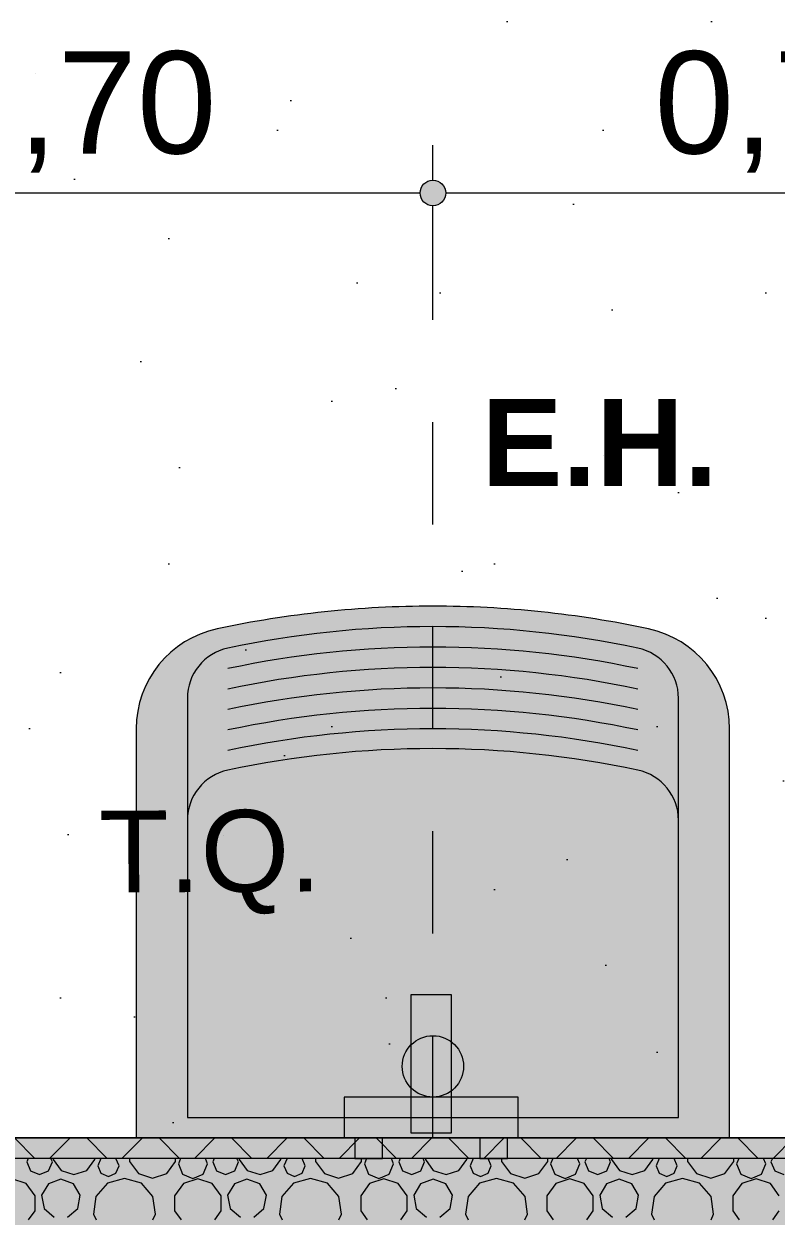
# Model space of a CAD drawing. Header units: metres. Extents: x -77.1 to 22, y -70.6 to -27.7.
# Drawn here: x -62.668 to -61.932, y -34.98 to -33.814 of the extents above; entities that cross this region are included whole.
import ezdxf

# ---------------------------------------------------------------- set-up
doc = ezdxf.new("R2010")
doc.units = ezdxf.units.M
doc.header["$MEASUREMENT"] = 0
doc.linetypes.add('Dashed', pattern=[0.07, 0.045, -0.025])
for name, color, linetype in [('COTAS EXECUTIVO.EXEC', 7, 'Continuous'), ('NOTAS BANCADAS', 7, 'Continuous'), ('Novo_LOUCAS-METAIS.ARQ', 7, 'Continuous'), ('PAREDE CONSTRUIR', 7, 'Continuous')]:
    doc.layers.add(name, color=color, linetype=linetype)
for name, color, linetype, lineweight, true_color in [('COTAS EXECUTIVO.EXEC_Caneta_No__167', 7, 'Continuous', 13, 0x0035d5), ('COTAS EXECUTIVO.EXEC_Caneta_No__25', 7, 'Continuous', 13, 0x982312), ('EIXO HIDRÁULICO - Executivo.EXEC_Caneta_No__167', 7, 'Continuous', 13, 0x0035d5), ('LAJES.EST_Caneta_No__18', 7, 'Continuous', 0, 0xdfdfdf), ('LAJES.EST_Caneta_No__254', 7, 'Continuous', 0, 0xd1c9ad), ('LOUCAS-METAIS.ARQ_Caneta_No__13', 7, 'Continuous', 0, 0xaaaaaa), ('LOUCAS-METAIS.ARQ_Caneta_No__18', 7, 'Continuous', 0, 0xdfdfdf), ('Novo_LOUCAS-METAIS.ARQ_Caneta_No__13', 7, 'Continuous', 0, 0xaaaaaa), ('ZONA_Caneta_No__56', 7, 'Continuous', 0, 0xffe495)]:
    doc.layers.add(name, color=color, linetype=linetype, lineweight=lineweight, true_color=true_color)
for name, color, linetype, lineweight in [('LAJES.EST_Caneta_No__241', 7, 'Continuous', 13), ('LAJES.EST_Caneta_No__96', 252, 'Continuous', 0), ('NOTAS BANCADAS_Caneta_No__99', 7, 'Continuous', 20), ('PAREDE CONSTRUIR_Caneta_No__241', 7, 'Continuous', 13), ('PAREDE CONSTRUIR_Caneta_No__83', 84, 'Continuous', 0), ('PAREDE CONSTRUIR_Caneta_No__96', 252, 'Continuous', 0)]:
    doc.layers.add(name, color=color, linetype=linetype, lineweight=lineweight)
doc.styles.add('ESTILO_GERADO_1', font='arial.ttf')
doc.styles.add('ESTILO_GERADO_2', font='arial.ttf')
doc.dimstyles.new('ESTILO_GERADO__1', dxfattribs={"dimtxt": 0.1, "dimasz": 0.0475, "dimexe": 0.18, "dimexo": 0.1, "dimgap": 0, "dimtad": 1, "dimtih": 1, "dimtoh": 1, "dimzin": 0, "dimdsep": 46, "dimtxsty": 'ESTILO_GERADO_1', "dimblk": 'ARROWHEAD_11', "dimblk1": 'ARROWHEAD_11', "dimblk2": 'ARROWHEAD_11', "dimcen": 0.09, "dimclrd": 256, "dimclre": 256, "dimclrt": 256, "dimadec": 0, "dimazin": 0, "dimtfac": 1, "dimtdec": 4, "dimtmove": 0, "dimatfit": 3, "dimfxl": 0, "dimtolj": 1, "dimtzin": 0, "dimarcsym": 0})
doc.dimstyles.new('ESTILO_GERADO__2', dxfattribs={"dimtxt": 0.1, "dimasz": 0.0475, "dimexe": 0.18, "dimexo": 0.1, "dimgap": 0, "dimtad": 1, "dimzin": 0, "dimdsep": 46, "dimtxsty": 'ESTILO_GERADO_1', "dimblk": 'ARROWHEAD_11', "dimblk1": 'ARROWHEAD_11', "dimblk2": 'ARROWHEAD_11', "dimcen": 0.09, "dimclrd": 256, "dimclre": 256, "dimclrt": 256, "dimadec": 0, "dimazin": 0, "dimtfac": 1, "dimtdec": 4, "dimtmove": 0, "dimatfit": 3, "dimfxl": 0, "dimtolj": 1, "dimtzin": 0, "dimarcsym": 0})
doc.dimstyles.new('ESTILO_GERADO__4', dxfattribs={"dimtxt": 0.1, "dimasz": 0.0475, "dimexe": 0.18, "dimexo": 0.1, "dimgap": 0, "dimtad": 1, "dimtih": 1, "dimtoh": 1, "dimzin": 0, "dimdsep": 46, "dimtxsty": 'ESTILO_GERADO_1', "dimblk": 'ARROWHEAD_11', "dimblk1": 'ARROWHEAD_11', "dimblk2": 'ARROWHEAD_11', "dimcen": 0.09, "dimclrd": 256, "dimclre": 256, "dimclrt": 256, "dimadec": 0, "dimazin": 0, "dimtfac": 1, "dimtdec": 4, "dimtmove": 0, "dimatfit": 3, "dimfxl": 0, "dimtolj": 1, "dimtzin": 0, "dimarcsym": 0})
pattern_1 = [(45, (0, 0.5), (-0.159099, 0.159099), [0, -0.15, 0, -0.225]), (110, (0.5, 0.5), (0.21143084, 0.07695453), [0, -0.11, 0, -0.19])]

# ---------------------------------------------------------------- blocks, each defined once
blk = doc.blocks.new('*X212')
at = {"layer": 'PAREDE CONSTRUIR_Caneta_No__96', "color": 252, "linetype": 'Continuous', "lineweight": 0}
for p, q in [((-62.6634, -34.9238), (-62.6648, -34.9272)), ((-62.6648, -34.9272), (-62.6611, -34.9361)), ((-62.6434, -34.9361), (-62.6397, -34.9272)), ((-62.6397, -34.9272), (-62.6411, -34.9238)), ((-62.6388, -34.9238), (-62.6388, -34.9249)), ((-62.6388, -34.9249), (-62.6311, -34.9356)), ((-62.6061, -34.9356), (-62.5983, -34.9249)), ((-62.5983, -34.9249), (-62.5983, -34.9238)), ((-62.5922, -34.9238), (-62.5952, -34.9311)), ((-62.5745, -34.9311), (-62.5776, -34.9238)), ((-62.5643, -34.9238), (-62.5643, -34.9267)), ((-62.5643, -34.9267), (-62.5557, -34.9386)), ((-62.5279, -34.9386), (-62.5193, -34.9267)), ((-62.5193, -34.9267), (-62.5193, -34.9238)), ((-62.5144, -34.9238), (-62.5166, -34.929)), ((-62.5166, -34.929), (-62.5124, -34.9391)), ((-62.4922, -34.9391), (-62.488, -34.929)), ((-62.488, -34.929), (-62.4902, -34.9238)), ((-62.4815, -34.9238), (-62.4829, -34.9272)), ((-62.4829, -34.9272), (-62.4793, -34.9361)), ((-62.4615, -34.9361), (-62.4579, -34.9272)), ((-62.4579, -34.9272), (-62.4593, -34.9238)), ((-62.457, -34.9238), (-62.457, -34.9249)), ((-62.457, -34.9249), (-62.4492, -34.9356)), ((-62.4242, -34.9356), (-62.4165, -34.9249)), ((-62.4165, -34.9249), (-62.4165, -34.9238)), ((-62.4103, -34.9238), (-62.4134, -34.9311)), ((-62.3927, -34.9311), (-62.3957, -34.9238)), ((-62.3825, -34.9238), (-62.3825, -34.9267)), ((-62.3825, -34.9267), (-62.3739, -34.9386)), ((-62.3461, -34.9386), (-62.3375, -34.9267)), ((-62.3375, -34.9267), (-62.3375, -34.9238)), ((-62.3326, -34.9238), (-62.3348, -34.929)), ((-62.3348, -34.929), (-62.3306, -34.9391)), ((-62.3104, -34.9391), (-62.3062, -34.929)), ((-62.3062, -34.929), (-62.3083, -34.9238)), ((-62.2997, -34.9238), (-62.3011, -34.9272)), ((-62.3011, -34.9272), (-62.2974, -34.9361)), ((-62.2797, -34.9361), (-62.276, -34.9272)), ((-62.276, -34.9272), (-62.2774, -34.9238)), ((-62.2751, -34.9238), (-62.2751, -34.9249)), ((-62.2751, -34.9249), (-62.2674, -34.9356)), ((-62.2424, -34.9356), (-62.2346, -34.9249)), ((-62.2346, -34.9249), (-62.2346, -34.9238)), ((-62.2285, -34.9238), (-62.2315, -34.9311)), ((-62.2108, -34.9311), (-62.2139, -34.9238)), ((-62.2006, -34.9238), (-62.2006, -34.9267)), ((-62.2006, -34.9267), (-62.192, -34.9386)), ((-62.1642, -34.9386), (-62.1556, -34.9267)), ((-62.1556, -34.9267), (-62.1556, -34.9238)), ((-62.1507, -34.9238), (-62.1529, -34.929)), ((-62.1529, -34.929), (-62.1487, -34.9391)), ((-62.1285, -34.9391), (-62.1243, -34.929)), ((-62.1243, -34.929), (-62.1265, -34.9238)), ((-62.1178, -34.9238), (-62.1192, -34.9272)), ((-62.1192, -34.9272), (-62.1156, -34.9361)), ((-62.0978, -34.9361), (-62.0942, -34.9272)), ((-62.0942, -34.9272), (-62.0956, -34.9238)), ((-62.0932, -34.9238), (-62.0932, -34.9249)), ((-62.0932, -34.9249), (-62.0855, -34.9356)), ((-62.0605, -34.9356), (-62.0528, -34.9249)), ((-62.0528, -34.9249), (-62.0528, -34.9238)), ((-62.0466, -34.9238), (-62.0497, -34.9311)), ((-62.029, -34.9311), (-62.032, -34.9238)), ((-62.0188, -34.9238), (-62.0188, -34.9267)), ((-62.0188, -34.9267), (-62.0102, -34.9386)), ((-61.9824, -34.9386), (-61.9738, -34.9267)), ((-61.9738, -34.9267), (-61.9738, -34.9238)), ((-61.9689, -34.9238), (-61.971, -34.929)), ((-61.971, -34.929), (-61.9669, -34.9391)), ((-61.9466, -34.9391), (-61.9425, -34.929)), ((-61.9425, -34.929), (-61.9446, -34.9238)), ((-61.9359, -34.9238), (-61.9374, -34.9272)), ((-61.9374, -34.9272), (-61.9337, -34.9361)), ((-62.6611, -34.9361), (-62.6523, -34.9397)), ((-62.6523, -34.9397), (-62.6434, -34.9361)), ((-62.6311, -34.9356), (-62.6186, -34.9396)), ((-62.6186, -34.9396), (-62.6061, -34.9356)), ((-62.5952, -34.9311), (-62.5922, -34.9384)), ((-62.5922, -34.9384), (-62.5849, -34.9414)), ((-62.5849, -34.9414), (-62.5776, -34.9384)), ((-62.5776, -34.9384), (-62.5745, -34.9311)), ((-62.5557, -34.9386), (-62.5418, -34.9431)), ((-62.5418, -34.9431), (-62.5279, -34.9386)), ((-62.5124, -34.9391), (-62.5023, -34.9433)), ((-62.5023, -34.9433), (-62.4922, -34.9391)), ((-62.4793, -34.9361), (-62.4704, -34.9397)), ((-62.4704, -34.9397), (-62.4615, -34.9361)), ((-62.4492, -34.9356), (-62.4367, -34.9396)), ((-62.4367, -34.9396), (-62.4242, -34.9356)), ((-62.4134, -34.9311), (-62.4103, -34.9384)), ((-62.4103, -34.9384), (-62.403, -34.9414)), ((-62.403, -34.9414), (-62.3957, -34.9384)), ((-62.3957, -34.9384), (-62.3927, -34.9311)), ((-62.3739, -34.9386), (-62.36, -34.9431)), ((-62.36, -34.9431), (-62.3461, -34.9386)), ((-62.3306, -34.9391), (-62.3205, -34.9433)), ((-62.3205, -34.9433), (-62.3104, -34.9391)), ((-62.2974, -34.9361), (-62.2885, -34.9397)), ((-62.2885, -34.9397), (-62.2797, -34.9361)), ((-62.2674, -34.9356), (-62.2549, -34.9396)), ((-62.2549, -34.9396), (-62.2424, -34.9356)), ((-62.2315, -34.9311), (-62.2285, -34.9384)), ((-62.2285, -34.9384), (-62.2212, -34.9414)), ((-62.2212, -34.9414), (-62.2139, -34.9384)), ((-62.2139, -34.9384), (-62.2108, -34.9311)), ((-62.192, -34.9386), (-62.1781, -34.9431)), ((-62.1781, -34.9431), (-62.1642, -34.9386)), ((-62.1487, -34.9391), (-62.1386, -34.9433)), ((-62.1386, -34.9433), (-62.1285, -34.9391)), ((-62.1156, -34.9361), (-62.1067, -34.9397)), ((-62.1067, -34.9397), (-62.0978, -34.9361)), ((-62.0855, -34.9356), (-62.073, -34.9396)), ((-62.073, -34.9396), (-62.0605, -34.9356)), ((-62.0497, -34.9311), (-62.0466, -34.9384)), ((-62.0466, -34.9384), (-62.0393, -34.9414)), ((-62.0393, -34.9414), (-62.032, -34.9384)), ((-62.032, -34.9384), (-62.029, -34.9311)), ((-62.0102, -34.9386), (-61.9963, -34.9431)), ((-61.9963, -34.9431), (-61.9824, -34.9386)), ((-61.9669, -34.9391), (-61.9568, -34.9433)), ((-61.9568, -34.9433), (-61.9466, -34.9391)), ((-61.9337, -34.9361), (-61.9248, -34.9397)), ((-62.6653, -34.9484), (-62.6793, -34.9438)), ((-62.6567, -34.9603), (-62.6653, -34.9484)), ((-62.6436, -34.9486), (-62.6502, -34.9599)), ((-62.6313, -34.9441), (-62.6436, -34.9486)), ((-62.619, -34.9486), (-62.6313, -34.9441)), ((-62.6124, -34.9599), (-62.619, -34.9486)), ((-62.5858, -34.9481), (-62.5971, -34.9612)), ((-62.5693, -34.9433), (-62.5858, -34.9481)), ((-62.5527, -34.9481), (-62.5693, -34.9433)), ((-62.5414, -34.9612), (-62.5527, -34.9481)), ((-62.5115, -34.9484), (-62.5202, -34.9603)), ((-62.4975, -34.9438), (-62.5115, -34.9484)), ((-62.4835, -34.9484), (-62.4975, -34.9438)), ((-62.4748, -34.9603), (-62.4835, -34.9484)), ((-62.4618, -34.9486), (-62.4684, -34.9599)), ((-62.4495, -34.9441), (-62.4618, -34.9486)), ((-62.4371, -34.9486), (-62.4495, -34.9441)), ((-62.4306, -34.9599), (-62.4371, -34.9486)), ((-62.404, -34.9481), (-62.4153, -34.9612)), ((-62.3874, -34.9433), (-62.404, -34.9481)), ((-62.3709, -34.9481), (-62.3874, -34.9433)), ((-62.3596, -34.9612), (-62.3709, -34.9481)), ((-62.3297, -34.9484), (-62.3383, -34.9603)), ((-62.3156, -34.9438), (-62.3297, -34.9484)), ((-62.3016, -34.9484), (-62.3156, -34.9438)), ((-62.2929, -34.9603), (-62.3016, -34.9484)), ((-62.2799, -34.9486), (-62.2865, -34.9599)), ((-62.2676, -34.9441), (-62.2799, -34.9486)), ((-62.2553, -34.9486), (-62.2676, -34.9441)), ((-62.2487, -34.9599), (-62.2553, -34.9486)), ((-62.2221, -34.9481), (-62.2334, -34.9612)), ((-62.2056, -34.9433), (-62.2221, -34.9481)), ((-62.189, -34.9481), (-62.2056, -34.9433)), ((-62.1777, -34.9612), (-62.189, -34.9481)), ((-62.1478, -34.9484), (-62.1565, -34.9603)), ((-62.1338, -34.9438), (-62.1478, -34.9484)), ((-62.1198, -34.9484), (-62.1338, -34.9438)), ((-62.1111, -34.9603), (-62.1198, -34.9484)), ((-62.0981, -34.9486), (-62.1046, -34.9599)), ((-62.0858, -34.9441), (-62.0981, -34.9486)), ((-62.0734, -34.9486), (-62.0858, -34.9441)), ((-62.0669, -34.9599), (-62.0734, -34.9486)), ((-62.0403, -34.9481), (-62.0515, -34.9612)), ((-62.0237, -34.9433), (-62.0403, -34.9481)), ((-62.0072, -34.9481), (-62.0237, -34.9433)), ((-61.9959, -34.9612), (-62.0072, -34.9481)), ((-61.9659, -34.9484), (-61.9746, -34.9603)), ((-61.9519, -34.9438), (-61.9659, -34.9484)), ((-61.9379, -34.9484), (-61.9519, -34.9438)), ((-61.9292, -34.9603), (-61.9379, -34.9484)), ((-62.6567, -34.975), (-62.6567, -34.9603)), ((-62.6502, -34.9599), (-62.6479, -34.9728)), ((-62.6147, -34.9728), (-62.6124, -34.9599)), ((-62.5971, -34.9612), (-62.5996, -34.9782)), ((-62.539, -34.9782), (-62.5414, -34.9612)), ((-62.5202, -34.9603), (-62.5202, -34.975)), ((-62.4748, -34.975), (-62.4748, -34.9603)), ((-62.4684, -34.9599), (-62.4661, -34.9728)), ((-62.4329, -34.9728), (-62.4306, -34.9599)), ((-62.4153, -34.9612), (-62.4177, -34.9782)), ((-62.3571, -34.9782), (-62.3596, -34.9612)), ((-62.3383, -34.9603), (-62.3383, -34.975)), ((-62.2929, -34.975), (-62.2929, -34.9603)), ((-62.2865, -34.9599), (-62.2842, -34.9728)), ((-62.251, -34.9728), (-62.2487, -34.9599)), ((-62.2334, -34.9612), (-62.2359, -34.9782)), ((-62.1753, -34.9782), (-62.1777, -34.9612)), ((-62.1565, -34.9603), (-62.1565, -34.975)), ((-62.1111, -34.975), (-62.1111, -34.9603)), ((-62.1046, -34.9599), (-62.1024, -34.9728)), ((-62.0692, -34.9728), (-62.0669, -34.9599)), ((-62.0515, -34.9612), (-62.054, -34.9782)), ((-61.9934, -34.9782), (-61.9959, -34.9612)), ((-61.9746, -34.9603), (-61.9746, -34.975)), ((-62.663, -34.9838), (-62.6567, -34.975)), ((-62.6479, -34.9728), (-62.6379, -34.9813)), ((-62.6248, -34.9813), (-62.6147, -34.9728)), ((-62.5202, -34.975), (-62.5138, -34.9838)), ((-62.4811, -34.9838), (-62.4748, -34.975)), ((-62.4661, -34.9728), (-62.456, -34.9813)), ((-62.4429, -34.9813), (-62.4329, -34.9728)), ((-62.3383, -34.975), (-62.332, -34.9838)), ((-62.2993, -34.9838), (-62.2929, -34.975)), ((-62.2842, -34.9728), (-62.2742, -34.9813)), ((-62.2611, -34.9813), (-62.251, -34.9728)), ((-62.1565, -34.975), (-62.1501, -34.9838)), ((-62.1174, -34.9838), (-62.1111, -34.975)), ((-62.1024, -34.9728), (-62.0923, -34.9813)), ((-62.0792, -34.9813), (-62.0692, -34.9728)), ((-61.9746, -34.975), (-61.9683, -34.9838)), ((-61.9356, -34.9838), (-61.9292, -34.975)), ((-62.5996, -34.9782), (-62.597, -34.9838)), ((-62.5415, -34.9838), (-62.539, -34.9782)), ((-62.4177, -34.9782), (-62.4152, -34.9838)), ((-62.3596, -34.9838), (-62.3571, -34.9782)), ((-62.2359, -34.9782), (-62.2333, -34.9838)), ((-62.1778, -34.9838), (-62.1753, -34.9782)), ((-62.054, -34.9782), (-62.0515, -34.9838)), ((-61.9959, -34.9838), (-61.9934, -34.9782))]:
    blk.add_line(p, q, dxfattribs=at)
blk = doc.blocks.new('Tanque de Lavar Roupa(2)(1)')
at = {"layer": 'LOUCAS-METAIS.ARQ_Caneta_No__18', "linetype": 'Continuous', "lineweight": 0, "true_color": 0xdfdfdf}
blk.add_hatch(color=254, dxfattribs=at).paths.add_polyline_path([(-0.29, 0), (-0.29, -0.4, 0.35403), (-0.2108, -0.4978, 0.052487), (0, -0.52, 0.052487), (0.2108, -0.4978, 0.35403), (0.29, -0.4), (0.29, 0)])
at = {"layer": 'LOUCAS-METAIS.ARQ_Caneta_No__13', "color": 253, "linetype": 'Continuous', "lineweight": 0, "true_color": 0xaaaaaa}
for p, q in [((-0.24, -0.02), (-0.24, -0.43)), ((0.24, -0.02), (-0.24, -0.02)), ((0.24, -0.43), (0.24, -0.02))]:
    blk.add_line(p, q, dxfattribs=at)
at = {"layer": 'LOUCAS-METAIS.ARQ_Caneta_No__13', "color": 253, "linetype": 'Continuous', "lineweight": 0, "true_color": 0xaaaaaa, "flags": 128}
blk.add_lwpolyline([(-0.29, 0), (-0.29, -0.4, 0.35403), (-0.2108, -0.4978, 0.052487), (0, -0.52, 0.052487), (0.2108, -0.4978, 0.35403), (0.29, -0.4), (0.29, 0)], format="xyb", close=True, dxfattribs=at)
at = {"layer": 'LOUCAS-METAIS.ARQ_Caneta_No__13', "color": 253, "linetype": 'Continuous', "lineweight": 0, "true_color": 0xaaaaaa}
blk.add_circle((0, -0.07), 0.03, dxfattribs=at)
for centre, radius, start, end in [((-0.19, -0.3107), 0.05, 180, 257.982), ((0.19, -0.3107), 0.05, 282.018, 0), ((0, 0.5818), 0.9625, 257.982, 270), ((0, 0.5818), 0.9625, 270, 282.018), ((0, 0.5625), 0.9625, 257.982, 270), ((0, 0.5625), 0.9625, 270, 282.018), ((0, 0.5425), 0.9625, 257.982, 270), ((0, 0.5425), 0.9625, 270, 282.018), ((0, 0.5225), 0.9625, 257.982, 270), ((0, 0.5225), 0.9625, 270, 282.018), ((-0.19, -0.43), 0.05, 180, 257.982), ((0.19, -0.43), 0.05, 282.018, 0), ((0, 0.5025), 0.9625, 257.982, 270), ((0, 0.5025), 0.9625, 270, 282.018), ((0, 0.4825), 0.9625, 257.982, 270), ((0, 0.4825), 0.9625, 270, 282.018), ((0, 0.4625), 0.9625, 257.982, 270), ((0, 0.4625), 0.9625, 270, 282.018)]:
    blk.add_arc(centre, radius, start, end, dxfattribs=at)
blk = doc.blocks.new('Torneira Montada na Parede 27_2')
at = {"layer": 'Novo_LOUCAS-METAIS.ARQ_Caneta_No__13', "color": 253, "linetype": 'Continuous', "lineweight": 0, "true_color": 0xaaaaaa, "flags": 128}
for points in [[(-0.0745, 0), (-0.0475, 0), (-0.0475, 0.02), (-0.0745, 0.02)], [(0.0475, 0), (0.0745, 0), (0.0745, 0.02), (0.0475, 0.02)], [(-0.085, -0.04), (0.085, -0.04), (0.085, 0), (-0.085, 0)], [(-0.02, -0.14), (0.02, -0.14), (0.02, -0.005), (-0.02, -0.005)]]:
    blk.add_lwpolyline(points, close=True, dxfattribs=at)
blk = doc.blocks.new('*D525')
at = {"layer": 'COTAS EXECUTIVO.EXEC_Caneta_No__25', "linetype": 'Continuous', "lineweight": 13, "true_color": 0x982312}
for points in [[(-66.8882, -32.7997), (-66.8872, -32.8045), (-66.8845, -32.8085), (-66.8804, -32.8112), (-66.8757, -32.8122), (-66.8709, -32.8112), (-66.8668, -32.8085), (-66.8641, -32.8045), (-66.8632, -32.7997), (-66.8641, -32.7949), (-66.8668, -32.7909), (-66.8709, -32.7881), (-66.8757, -32.7872), (-66.8804, -32.7881), (-66.8845, -32.7909), (-66.8872, -32.7949)], [(-66.8882, -36.5038), (-66.8872, -36.5085), (-66.8845, -36.5126), (-66.8804, -36.5153), (-66.8757, -36.5163), (-66.8709, -36.5153), (-66.8668, -36.5126), (-66.8641, -36.5085), (-66.8632, -36.5038), (-66.8641, -36.499), (-66.8668, -36.4949), (-66.8709, -36.4922), (-66.8757, -36.4913), (-66.8804, -36.4922), (-66.8845, -36.4949), (-66.8872, -36.499)]]:
    blk.add_hatch(color=24, dxfattribs=at).paths.add_polyline_path(points)
at = {"layer": 'COTAS EXECUTIVO.EXEC_Caneta_No__25', "color": 24, "linetype": 'Continuous', "lineweight": 13, "true_color": 0x982312}
for p, q in [((-66.8882, -32.7997), (-66.9225, -32.7997)), ((-66.7757, -32.7997), (-66.8632, -32.7997)), ((-66.8757, -36.4913), (-66.8757, -32.8122)), ((-66.8882, -36.5038), (-66.9225, -36.5038)), ((-66.7757, -36.5038), (-66.8632, -36.5038))]:
    blk.add_line(p, q, dxfattribs=at)
for centre in [(-66.8757, -32.7997), (-66.8757, -36.5038)]:
    blk.add_circle(centre, 0.0125, dxfattribs=at)
at = {"layer": 'COTAS EXECUTIVO.EXEC_Caneta_No__25', "color": 24, "lineweight": 13, "true_color": 0x982312, "char_height": 0.1, "attachment_point": 7, "rotation": 90, "style": 'ESTILO_GERADO_1'}
for s, insert in [('\\A1;{\\pql;\\fArial|b0|i0|c0|p0;\\W1.000000;0,20}', (-66.8957, -33.0791)), ('\\A1;{\\pql;\\fArial|b0|i0|c0|p0;\\W1.000000;3,70}', (-66.8957, -34.9186))]:
    blk.add_mtext(s, dxfattribs=dict(at, insert=insert))
blk = doc.blocks.new('ARROWHEAD_11')
at = {"color": 0, "linetype": 'Continuous', "lineweight": 0}
blk.add_line((0, 0), (-1, 0), dxfattribs=at)
at = {"color": 0, "linetype": 'Continuous', "lineweight": 0, "const_width": 0.25, "flags": 128}
blk.add_lwpolyline([(-0.125, 0, 1), (0.125, 0, 1)], format="xyb", close=True, dxfattribs=at)
blk = doc.blocks.new('*D751')
at = {"layer": 'COTAS EXECUTIVO.EXEC_Caneta_No__167', "linetype": 'Continuous', "lineweight": 13, "true_color": 0x0035d5}
for points in [[(-62.9803, -33.9798), (-62.9793, -33.9845), (-62.9766, -33.9886), (-62.9725, -33.9913), (-62.9678, -33.9923), (-62.963, -33.9913), (-62.9589, -33.9886), (-62.9562, -33.9845), (-62.9553, -33.9798), (-62.9562, -33.975), (-62.9589, -33.9709), (-62.963, -33.9682), (-62.9678, -33.9673), (-62.9725, -33.9682), (-62.9766, -33.9709), (-62.9793, -33.975)], [(-62.2803, -33.9798), (-62.2793, -33.9845), (-62.2766, -33.9886), (-62.2725, -33.9913), (-62.2678, -33.9923), (-62.263, -33.9913), (-62.2589, -33.9886), (-62.2562, -33.9845), (-62.2553, -33.9798), (-62.2562, -33.975), (-62.2589, -33.9709), (-62.263, -33.9682), (-62.2678, -33.9673), (-62.2725, -33.9682), (-62.2766, -33.9709), (-62.2793, -33.975)]]:
    blk.add_hatch(color=162, dxfattribs=at).paths.add_polyline_path(points)
at = {"layer": 'COTAS EXECUTIVO.EXEC_Caneta_No__167', "color": 162, "linetype": 'Continuous', "lineweight": 13, "true_color": 0x0035d5}
for p, q in [((-62.9678, -33.9673), (-62.9678, -33.9329)), ((-62.2678, -33.9673), (-62.2678, -33.9329)), ((-62.9553, -33.9798), (-62.2803, -33.9798)), ((-62.9678, -34.0798), (-62.9678, -33.9923)), ((-62.2678, -34.0798), (-62.2678, -33.9923))]:
    blk.add_line(p, q, dxfattribs=at)
for centre in [(-62.9678, -33.9798), (-62.2678, -33.9798)]:
    blk.add_circle(centre, 0.0125, dxfattribs=at)
at = {"layer": 'COTAS EXECUTIVO.EXEC_Caneta_No__167', "color": 162, "lineweight": 13, "true_color": 0x0035d5, "insert": (-62.7512, -33.9598), "char_height": 0.1, "attachment_point": 7, "style": 'ESTILO_GERADO_1'}
blk.add_mtext('\\A1;{\\pql;\\fArial|b0|i0|c0|p0;\\W1.000000;0,70}', dxfattribs=at)
blk = doc.blocks.new('*D752')
at = {"layer": 'COTAS EXECUTIVO.EXEC_Caneta_No__167', "linetype": 'Continuous', "lineweight": 13, "true_color": 0x0035d5}
for points in [[(-62.2803, -33.9798), (-62.2793, -33.9845), (-62.2766, -33.9886), (-62.2725, -33.9913), (-62.2678, -33.9923), (-62.263, -33.9913), (-62.2589, -33.9886), (-62.2562, -33.9845), (-62.2553, -33.9798), (-62.2562, -33.975), (-62.2589, -33.9709), (-62.263, -33.9682), (-62.2678, -33.9673), (-62.2725, -33.9682), (-62.2766, -33.9709), (-62.2793, -33.975)], [(-61.5803, -33.9798), (-61.5793, -33.9845), (-61.5766, -33.9886), (-61.5725, -33.9913), (-61.5678, -33.9923), (-61.563, -33.9913), (-61.5589, -33.9886), (-61.5562, -33.9845), (-61.5553, -33.9798), (-61.5562, -33.975), (-61.5589, -33.9709), (-61.563, -33.9682), (-61.5678, -33.9673), (-61.5725, -33.9682), (-61.5766, -33.9709), (-61.5793, -33.975)]]:
    blk.add_hatch(color=162, dxfattribs=at).paths.add_polyline_path(points)
at = {"layer": 'COTAS EXECUTIVO.EXEC_Caneta_No__167', "color": 162, "linetype": 'Continuous', "lineweight": 13, "true_color": 0x0035d5}
for p, q in [((-62.2678, -33.9673), (-62.2678, -33.9329)), ((-61.5678, -33.9673), (-61.5678, -33.9329)), ((-62.2553, -33.9798), (-61.5803, -33.9798)), ((-62.2678, -34.0798), (-62.2678, -33.9923)), ((-61.5678, -34.0798), (-61.5678, -33.9923))]:
    blk.add_line(p, q, dxfattribs=at)
for centre in [(-62.2678, -33.9798), (-61.5678, -33.9798)]:
    blk.add_circle(centre, 0.0125, dxfattribs=at)
at = {"layer": 'COTAS EXECUTIVO.EXEC_Caneta_No__167', "color": 162, "lineweight": 13, "true_color": 0x0035d5, "insert": (-62.0512, -33.9598), "char_height": 0.1, "attachment_point": 7, "style": 'ESTILO_GERADO_1'}
blk.add_mtext('\\A1;{\\pql;\\fArial|b0|i0|c0|p0;\\W1.000000;0,70}', dxfattribs=at)
blk = doc.blocks.new('*D781')
at = {"layer": 'COTAS EXECUTIVO.EXEC_Caneta_No__25', "linetype": 'Continuous', "lineweight": 13, "true_color": 0x982312}
for points in [[(-63.3765, -32.0279), (-63.3755, -32.0327), (-63.3728, -32.0367), (-63.3688, -32.0394), (-63.364, -32.0404), (-63.3592, -32.0394), (-63.3551, -32.0367), (-63.3524, -32.0327), (-63.3515, -32.0279), (-63.3524, -32.0231), (-63.3551, -32.019), (-63.3592, -32.0163), (-63.364, -32.0154), (-63.3688, -32.0163), (-63.3728, -32.019), (-63.3755, -32.0231)], [(-60.4264, -32.0279), (-60.4254, -32.0327), (-60.4227, -32.0367), (-60.4187, -32.0394), (-60.4139, -32.0404), (-60.4091, -32.0394), (-60.4051, -32.0367), (-60.4024, -32.0327), (-60.4014, -32.0279), (-60.4024, -32.0231), (-60.4051, -32.019), (-60.4091, -32.0163), (-60.4139, -32.0154), (-60.4187, -32.0163), (-60.4227, -32.019), (-60.4254, -32.0231)]]:
    blk.add_hatch(color=24, dxfattribs=at).paths.add_polyline_path(points)
at = {"layer": 'COTAS EXECUTIVO.EXEC_Caneta_No__25', "color": 24, "linetype": 'Continuous', "lineweight": 13, "true_color": 0x982312}
for p, q in [((-63.364, -32.0154), (-63.364, -31.981)), ((-60.4139, -32.0154), (-60.4139, -31.981)), ((-63.3515, -32.0279), (-60.4264, -32.0279)), ((-63.364, -32.1279), (-63.364, -32.0404)), ((-60.4139, -32.1279), (-60.4139, -32.0404))]:
    blk.add_line(p, q, dxfattribs=at)
for centre in [(-63.364, -32.0279), (-60.4139, -32.0279)]:
    blk.add_circle(centre, 0.0125, dxfattribs=at)
at = {"layer": 'COTAS EXECUTIVO.EXEC_Caneta_No__25', "color": 24, "lineweight": 13, "true_color": 0x982312, "char_height": 0.1, "attachment_point": 7, "style": 'ESTILO_GERADO_1'}
for s, insert in [('\\A1;{\\pql;\\fArial|b0|i0|c0|p0;\\W1.000000;2,95}', (-62.1559, -32.0079)), ('\\A1;{\\pql;\\fArial|b0|i0|c0|p0;\\W1.000000;0,10}', (-60.6933, -32.0079))]:
    blk.add_mtext(s, dxfattribs=dict(at, insert=insert))
blk = doc.blocks.new('Rótulo_107_7', base_point=(-62.4789, -34.56))
at = {"layer": 'NOTAS BANCADAS_Caneta_No__99', "color": 7, "lineweight": 20, "insert": (-62.3732, -34.5827), "char_height": 0.08, "attachment_point": 2, "rotation": 0.323, "style": 'ESTILO_GERADO_1'}
blk.add_mtext('\\A1;{\\pqc;\\pt0,99;\\fArial|b0|i0|c0|p0;\\W1.000000;T.Q.\\fArial|b0|i0|c0|p0;\\W1.000000;\\A1{\\H.66x;\\S^  ;}\\fArial|b0|i0|c0|p0;\\W1.000000;\\fArial|b0|i0|c0|p0;\\W1.000000;\\A1{\\H.66x;\\S^  ;}\\fArial|b0|i0|c0|p0;\\W1.000000;\\fArial|b0|i0|c0|p0;\\W1.000000;\\fArial|b0|i0|c0|p0;\\W1.000000;\\fArial|b0|i0|c0|p0;\\W1.000000;\\fArial|b0|i0|c0|p0;\\W1.000000;\\fArial|b0|i0|c0|p0;\\W1.000000;\\fArial|b0|i0|c0|p0;\\W1.000000;\\A1{\\H.66x;\\S^  ;}\\fArial|b0|i0|c0|p0;\\W1.000000;\\fArial|b0|i0|c0|p0;\\W1.000000;\\A1{\\H.66x;\\S^  ;}\\fArial|b0|i0|c0|p0;\\W1.000000;\\fArial|b0|i0|c0|p0;\\W1.000000;\\fArial|b0|i0|c0|p0;\\W1.000000;\\fArial|b0|i0|c0|p0;\\W1.000000;\\fArial|b0|i0|c0|p0;\\W1.000000;\\fArial|b0|i0|c0|p0;\\W1.000000;\\fArial|b0|i0|c0|p0;\\W1.000000;\\A1{\\H.66x;\\S^  ;}\\fArial|b0|i0|c0|p0;\\W1.000000;\\fArial|b0|i0|c0|p0;\\W1.000000;\\A1{\\H.66x;\\S^  ;}\\fArial|b0|i0|c0|p0;\\W1.000000;\\fArial|b0|i0|c0|p0;\\W1.000000;\\fArial|b0|i0|c0|p0;\\W1.000000;\\fArial|b0|i0|c0|p0;\\W1.000000;\\fArial|b0|i0|c0|p0;\\W1.000000;\\fArial|b0|i0|c0|p0;\\W1.000000;\\fArial|b0|i0|c0|p0;\\W1.000000;\\A1{\\H.66x;\\S^  ;}\\fArial|b0|i0|c0|p0;\\W1.000000;\\fArial|b0|i0|c0|p0;\\W1.000000;\\A1{\\H.66x;\\S^  ;}\\fArial|b0|i0|c0|p0;\\W1.000000;\\fArial|b0|i0|c0|p0;\\W1.000000;\\fArial|b0|i0|c0|p0;\\W1.000000;\\fArial|b0|i0|c0|p0;\\W1.000000;\\fArial|b0|i0|c0|p0;\\W1.000000;\\fArial|b0|i0|c0|p0;\\W1.000000;\\fArial|b0|i0|c0|p0;\\W1.000000;\\A1{\\H.66x;\\S^  ;}\\fArial|b0|i0|c0|p0;\\W1.000000;\\fArial|b0|i0|c0|p0;\\W1.000000;\\A1{\\H.66x;\\S^  ;}\\fArial|b0|i0|c0|p0;\\W1.000000;\\fArial|b0|i0|c0|p0;\\W1.000000;\\fArial|b0|i0|c0|p0;\\W1.000000;\\fArial|b0|i0|c0|p0;\\W1.000000;\\fArial|b0|i0|c0|p0;\\W1.000000;\\fArial|b0|i0|c0|p0;\\W1.000000;\\fArial|b0|i0|c0|p0;\\W1.000000;\\A1{\\H.66x;\\S^  ;}\\fArial|b0|i0|c0|p0;\\W1.000000;}', dxfattribs=at)

msp = doc.modelspace()

# ---------------------------------------------------------------- hatches: boundary and pattern name
at = {"layer": 'LAJES.EST_Caneta_No__18', "linetype": 'Continuous', "lineweight": 0, "true_color": 0xdfdfdf}
h = msp.add_hatch(dxfattribs=at)
h.set_pattern_fill('Piso_Externo__0007', color=254, style=0, pattern_type=2)
h.set_pattern_definition([(45, (0, 0.6), (-0.1909188, 0.1909188), [0, -0.18, 0, -0.27]), (110, (0.6, 0.6), (0.253717, 0.09234544), [0, -0.132, 0, -0.228])])
h.paths.add_polyline_path([(-76.514, -65.1016), (-73.814, -65.1016, -0.414214), (-75.814, -67.1016), (-66.814, -67.1016, -0.414214), (-68.814, -65.1016), (-68.814, -62.301), (-68.814, -45.4002, -0.414214), (-66.514, -43.1002), (-65.914, -43.1002), (-65.914, -42.3002), (-66.514, -42.3002), (-66.514, -38.2041), (-65.114, -38.2041), (-65.114, -36.7038), (-66.514, -36.7038), (-66.514, -32.5997), (-65.114, -32.5997), (-56.714, -32.5997), (-53.814, -32.5997), (-44.014, -32.5997), (-44.014, -42.3002), (-53.814, -42.3002), (-53.814, -47.1002), (-44.014, -47.1002), (-44.014, -50.8516), (-45.6136, -50.8516), (-45.6136, -52.3506), (-44.014, -52.3506), (-44.014, -60.3006), (-48.9163, -60.3006), (-48.9163, -61.1006), (-44.3609, -61.1006), (-44.3609, -67.1016), (-44.014, -67.1016), (-41.514, -67.1016), (-41.514, -28.1016), (-41.714, -28.1016), (-41.714, -60.3006), (-43.014, -60.3006), (-43.014, -30.0016), (-66.514, -30.0016), (-66.514, -28.1016), (-76.514, -28.1016)])
h.paths.add_polyline_path([(-73.814, -45.1016), (-76.314, -45.1016), (-76.314, -43.0892), (-75.7984, -43.0908, -0.414214), (-73.8139, -45.0876)], flags=0)
h.paths.add_polyline_path([(-73.814, -45.5846, -0.009328), (-73.814, -45.6604)], flags=0)
h.paths.add_polyline_path([(-52.814, -46.3002), (-52.814, -43.1002), (-44.014, -43.1002), (-44.014, -46.3002)], flags=0)
h.paths.add_polyline_path([(-67.714, -34.1), (-76.314, -34.1), (-76.314, -32.5997), (-67.714, -32.5997)], flags=0)
at = {"layer": 'LAJES.EST_Caneta_No__254', "linetype": 'Continuous', "lineweight": 0, "true_color": 0xd1c9ad}
h = msp.add_hatch(dxfattribs=at)
h.set_pattern_fill('Haie_OD_0007', color=9, style=0, pattern_type=2)
h.set_pattern_definition(pattern_1)
h.paths.add_polyline_path([(-65.114, -47.1002), (-66.514, -47.1002), (-66.514, -60.3006), (-56.514, -60.3006), (-44.014, -60.3006), (-44.014, -56.6006), (-50.5957, -56.6006), (-50.5957, -54.2479), (-52.6157, -54.2479), (-52.6157, -52.5506), (-50.5957, -52.5506), (-45.6136, -52.5506), (-45.6136, -50.8516), (-44.014, -50.8516), (-44.014, -47.1002), (-53.814, -47.1002), (-53.814, -42.3002), (-44.014, -42.3002), (-44.014, -37.1002), (-51.174, -37.1002), (-51.174, -32.5997), (-53.814, -32.5997), (-56.714, -32.5997), (-58.7637, -32.5997), (-58.7637, -34.9038), (-63.464, -34.9038), (-63.464, -36.5038), (-65.114, -36.5038), (-65.114, -38.4037), (-63.464, -38.4037), (-63.464, -42.1002), (-65.114, -42.1002), (-65.114, -42.3002)])
h.paths.add_polyline_path([(-60.5596, -42.1002), (-60.5596, -38.4037), (-58.8637, -38.4037), (-58.8637, -42.1002)], flags=0)
h.paths.add_polyline_path([(-59.064, -48.7001), (-59.064, -47.3002), (-56.714, -47.3002), (-56.714, -48.7001)], flags=0)
at = {"layer": 'LAJES.EST_Caneta_No__96', "linetype": 'Continuous', "lineweight": 0}
h = msp.add_hatch(dxfattribs=at)
h.set_pattern_fill('Haie_OD_0007', color=252, style=0, pattern_type=2)
h.set_pattern_definition(pattern_1)
h.paths.add_polyline_path([(-66.514, -36.7038), (-65.114, -36.7038), (-65.114, -36.5038), (-63.464, -36.5038), (-63.464, -34.9038), (-58.8637, -34.9038), (-58.8637, -32.5997), (-66.514, -32.5997), (-66.514, -32.7997), (-66.514, -36.5038)])
at = {"layer": 'PAREDE CONSTRUIR_Caneta_No__83', "linetype": 'Continuous', "lineweight": 0}
h = msp.add_hatch(dxfattribs=at)
h.set_pattern_fill('Placomur_0007', color=84, style=0, pattern_type=2)
h.set_pattern_definition([(45, (0, 0), (-0.03535534, 0.03535534), []), (135, (0, 0), (0.03535534, 0.03535534), [])])
h.paths.add_polyline_path([(-63.444, -34.9238), (-60.2271, -34.9238), (-60.2071, -34.9038), (-63.444, -34.9038)])

# ---------------------------------------------------------------- linework, layer by layer
at = {"layer": 'EIXO HIDRÁULICO - Executivo.EXEC_Caneta_No__167', "color": 162, "linetype": 'Dashed', "lineweight": 13, "true_color": 0x0035d5}
msp.add_line((-62.2678, -34.9038), (-62.2678, -33.9543), dxfattribs=at)
at = {"layer": 'LAJES.EST_Caneta_No__241', "color": 7, "linetype": 'Continuous', "lineweight": 13, "flags": 128}
msp.add_lwpolyline([(-53.814, -32.5997), (-56.714, -32.5997), (-58.7637, -32.5997), (-58.7637, -34.9038), (-63.464, -34.9038), (-63.464, -36.5038), (-65.114, -36.5038), (-65.114, -38.4037), (-63.464, -38.4037), (-63.464, -42.1002), (-65.114, -42.1002), (-65.114, -42.3002), (-65.114, -47.1002), (-66.514, -47.1002), (-66.514, -60.3006), (-56.514, -60.3006), (-44.014, -60.3006)], dxfattribs=at)
msp.add_lwpolyline([(-66.514, -36.7038), (-65.114, -36.7038), (-65.114, -36.5038), (-63.464, -36.5038), (-63.464, -34.9038), (-58.8637, -34.9038), (-58.8637, -32.5997), (-66.514, -32.5997), (-66.514, -32.7997), (-66.514, -36.5038)], close=True, dxfattribs=at)
at = {"layer": 'PAREDE CONSTRUIR_Caneta_No__241', "color": 7, "linetype": 'Continuous', "lineweight": 13}
msp.add_line((-60.2271, -34.9238), (-63.384, -34.9238), dxfattribs=at)
at = {"layer": 'PAREDE CONSTRUIR_Caneta_No__241', "color": 7, "linetype": 'Continuous', "lineweight": 13, "flags": 128}
msp.add_lwpolyline([(-60.2071, -34.9038), (-63.364, -34.9038)], dxfattribs=at)
at = {"layer": 'ZONA_Caneta_No__56', "color": 41, "linetype": 'Continuous', "lineweight": 0, "true_color": 0xffe495, "flags": 128}
msp.add_lwpolyline([(-58.8637, -34.9038), (-58.8637, -32.7997), (-63.364, -32.7997), (-63.364, -34.9038)], close=True, dxfattribs=at)

# ---------------------------------------------------------------- block references
at = {"layer": 'LOUCAS-METAIS.ARQ_Caneta_No__13', "color": 253, "linetype": 'Continuous', "lineweight": 0, "true_color": 0xaaaaaa, "rotation": 180}
msp.add_blockref('Tanque de Lavar Roupa(2)(1)', (-62.2678, -34.9038), dxfattribs=at)
at = {"layer": 'NOTAS BANCADAS', "color": 251, "linetype": 'Continuous', "lineweight": 5, "true_color": 0x6b6b6b}
msp.add_blockref('Rótulo_107_7', (-62.4789, -34.56), dxfattribs=at)
at = {"layer": 'Novo_LOUCAS-METAIS.ARQ', "color": 253, "linetype": 'Continuous', "lineweight": 0, "true_color": 0xaaaaaa, "rotation": 180}
msp.add_blockref('Torneira Montada na Parede 27_2', (-62.2695, -34.9038), dxfattribs=at)
at = {"layer": 'PAREDE CONSTRUIR', "color": 7, "lineweight": 13}
msp.add_blockref('*X212', (0, 0), dxfattribs=at)

# ---------------------------------------------------------------- texts
at = {"layer": 'EIXO HIDRÁULICO - Executivo.EXEC_Caneta_No__167', "color": 162, "linetype": 'Continuous', "lineweight": 13, "true_color": 0x0035d5, "insert": (-61.9894, -34.1813), "char_height": 0.085, "attachment_point": 3, "style": 'ESTILO_GERADO_2'}
msp.add_mtext('\\A1;{\\pqr;\\fArial|b1|i0|c0|p0;\\W1.000000;E.H.}', dxfattribs=at)

# ---------------------------------------------------------------- dimensions: what is measured, and where the dimension line sits
at = {"layer": 'COTAS EXECUTIVO.EXEC', "color": 24, "linetype": 'Continuous', "lineweight": 13, "true_color": 0x982312}
dim = msp.add_linear_dim(base=(-60.4139, -32.0279), p1=(-63.364, -35.7538), p2=(-60.4139, -35.7538), dimstyle='ESTILO_GERADO__1', dxfattribs=at)
dim.commit()
dim.dimension.update_dxf_attribs({"geometry": '*D781', "text_midpoint": (-62.0264, -31.9579), "dimtype": 160})
dim = msp.add_linear_dim(base=(-66.8757, -32.7997), p1=(-58.639, -36.5038), p2=(-64.889, -32.7997), angle=90, dimstyle='ESTILO_GERADO__2', dxfattribs=at)
dim.commit()
dim.dimension.update_dxf_attribs({"geometry": '*D525', "text_midpoint": (-66.9457, -34.7892), "dimtype": 160, "text_rotation": 90})
at = {"layer": 'COTAS EXECUTIVO.EXEC', "color": 162, "linetype": 'Continuous', "lineweight": 13, "true_color": 0x0035d5}
for base, p1, p2, picture, middle in [((-62.2678, -33.9798), (-62.9678, -34.9038), (-62.2678, -34.9038), '*D751', (-62.6218, -33.9098)), ((-61.5678, -33.9798), (-62.2678, -34.9038), (-61.5678, -34.043), '*D752', (-61.9218, -33.9098))]:
    dim = msp.add_linear_dim(base=base, p1=p1, p2=p2, dimstyle='ESTILO_GERADO__4', dxfattribs=at)
    dim.commit()
    dim.dimension.update_dxf_attribs({"geometry": picture, "text_midpoint": middle, "dimtype": 160})

doc.saveas('drawing.dxf')
